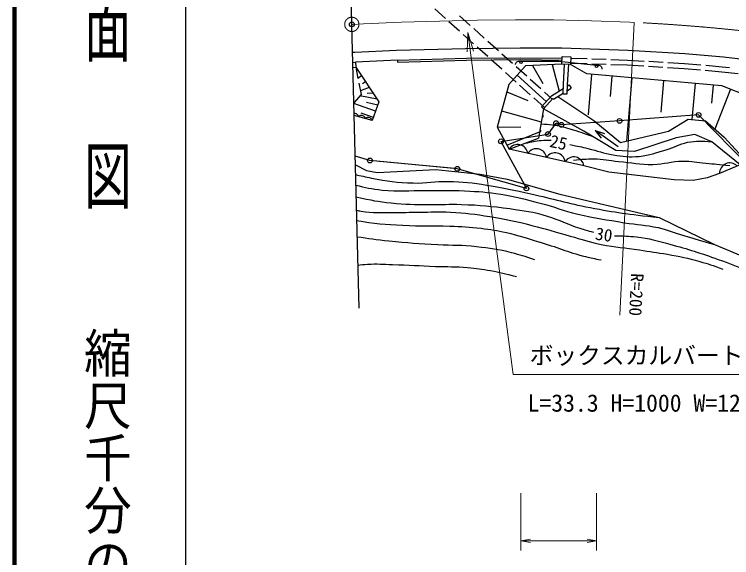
# Model space of a CAD drawing. Units: millimetres, scale not verified. Extents: x 40000 to 680000, y 20000 to 380000.
# Drawn here: x 40000 to 115511, y 268236 to 325368 of the extents above; entities that cross this region are included whole.
import ezdxf
from ezdxf.enums import TextEntityAlignment as Align

# ---------------------------------------------------------------- set-up
doc = ezdxf.new("R2010")
doc.units = ezdxf.units.MM
doc.header["$LTSCALE"] = 1000
doc.header["$PDMODE"] = 32
doc.header["$PDSIZE"] = 500
doc.linetypes.add('CHAIN', pattern=[18.5, 12, -1.5, 3.5, -1.5])
for name, color, linetype, lineweight in [('M-BGD', 7, 'Continuous', 25), ('M-BMK', 2, 'CHAIN', 13), ('M-BMK-OTRS', 5, 'Continuous', 25), ('M-BMK-ROW', 30, 'Continuous', 25), ('M-STR-HTXT', 7, 'Continuous', 13), ('M-STR-STRC', 7, 'Continuous', 25), ('M-TTL', 2, 'Continuous', 140), ('M-TTL-BAND', 7, 'Continuous', 25), ('S-STR-HTXT', 7, 'Continuous', 13)]:
    doc.layers.add(name, color=color, linetype=linetype, lineweight=lineweight)
doc.layers.add('M-OTRS', color=6, linetype='Continuous')
doc.styles.add('@ＭＳ ゴシック', font='')
doc.styles.add('ＭＳ ゴシック', font='')
doc.styles.get('@ＭＳ ゴシック').set_extended_font_data('@MS Gothic')
doc.styles.get('ＭＳ ゴシック').set_extended_font_data('MS Gothic')

# ---------------------------------------------------------------- blocks, each defined once
blk = doc.blocks.new('open_arrow')
at = {"color": 0, "linetype": 'Continuous', "lineweight": -2}
blk.add_lwpolyline([(7.5, 1.25), (0, 0), (7.5, -1.25)], dxfattribs=at)

msp = doc.modelspace()

# ---------------------------------------------------------------- linework, layer by layer
at = {"layer": 'M-BGD'}
for p, q in [((85373, 324931), (84257, 325934)), ((87985, 324199), (86869, 325201)), ((86861, 323595), (85745, 324597)), ((88349, 322259), (87233, 323261)), ((89473, 322863), (88357, 323865)), ((90961, 321527), (89845, 322529)), ((89838, 320923), (88721, 321925)), ((92449, 320191), (91333, 321193)), ((97644, 320140), (97673, 320937)), ((97673, 320937), (98566, 320905)), ((75628, 320312), (75911, 320326)), ((80343, 320534), (75911, 320326)), ((75911, 320326), (75936, 319807)), ((80343, 320534), (87593, 320759)), ((80343, 320534), (80349, 320334)), ((80349, 320334), (87597, 320559)), ((87593, 320759), (93330, 320811)), ((87597, 320559), (93330, 320611)), ((91326, 319587), (90210, 320589)), ((93330, 320811), (97666, 320758)), ((93330, 320611), (97659, 320559)), ((98566, 320905), (98537, 320107)), ((98541, 320249), (100285, 320190)), ((98558, 320769), (100306, 320710)), ((100785, 320173), (102284, 320123)), ((100806, 320693), (102305, 320643)), ((102805, 320626), (104553, 320567)), ((104553, 320567), (106298, 320461)), ((106798, 320431), (108295, 320340)), ((108794, 320310), (110540, 320204)), ((110540, 320204), (112282, 320053)), ((75642, 319792), (75936, 319807)), ((75936, 319807), (76170, 318616)), ((75936, 319807), (78383, 316155)), ((76140, 319502), (76076, 319460)), ((93802, 319951), (92047, 318004)), ((93938, 318855), (92822, 319857)), ((97644, 320140), (93802, 319951)), ((94550, 319988), (95626, 318108)), ((96618, 320090), (97351, 317303)), ((98537, 320107), (97644, 320140)), ((97798, 317983), (97922, 320130)), ((98237, 317958), (98362, 320114)), ((100270, 319100), (98537, 320107)), ((102784, 320106), (104528, 320048)), ((104528, 320048), (106267, 319942)), ((106766, 319912), (108263, 319821)), ((108763, 319791), (110501, 319686)), ((110501, 319686), (112236, 319534)), ((112734, 319491), (114469, 319340)), ((112780, 320009), (114522, 319857)), ((114522, 319857), (115271, 319771)), ((76548, 318894), (76165, 318638)), ((92814, 318251), (91698, 319253)), ((92917, 318969), (95993, 316197)), ((114489, 317852), (100270, 319100)), ((100763, 319057), (100390, 314800)), ((102892, 318870), (102705, 316742)), ((105020, 318683), (104436, 312039)), ((114469, 319340), (116206, 319141)), ((76266, 318126), (76499, 316936)), ((76955, 318285), (76637, 318072)), ((92047, 318004), (90833, 313503)), ((94302, 316915), (93186, 317917)), ((95426, 317519), (94310, 318521)), ((97764, 317013), (97798, 317983)), ((98203, 316997), (98237, 317958)), ((98234, 317853), (98390, 317950)), ((98390, 317950), (98601, 317610)), ((108342, 318391), (108050, 315069)), ((111664, 318100), (111330, 314304)), ((113561, 317933), (113395, 316035)), ((77363, 317677), (76425, 317323)), ((91840, 317235), (94068, 316304)), ((96643, 316426), (95798, 317185)), ((96558, 316809), (97784, 317572)), ((98217, 317371), (98601, 317610)), ((115394, 317492), (113730, 313303)), ((124249, 313976), (114489, 317852)), ((76499, 316936), (75738, 316062)), ((78179, 316460), (76355, 316797)), ((77771, 317068), (77139, 317033)), ((95841, 315533), (94674, 316581)), ((95486, 315648), (96558, 316809)), ((95706, 315444), (96693, 316512)), ((96693, 316512), (96757, 316461)), ((96757, 316461), (97766, 317090)), ((97206, 316741), (100998, 314189)), ((97764, 317013), (98203, 316997)), ((78029, 315176), (75739, 316002)), ((78265, 315829), (77073, 316096)), ((78383, 316155), (77675, 314196)), ((95486, 315648), (95706, 315444)), ((75801, 314952), (75767, 314945)), ((75892, 314942), (75801, 314952)), ((75978, 314917), (75892, 314942)), ((76061, 314877), (75978, 314917)), ((77793, 314523), (76501, 314989)), ((91294, 315211), (95469, 314058)), ((95706, 315444), (95175, 312346)), ((99964, 313091), (95706, 315444)), ((77675, 314196), (75772, 314742)), ((76135, 314809), (76061, 314877)), ((76180, 314750), (76135, 314809)), ((76211, 314694), (76180, 314750)), ((76234, 314609), (76211, 314694)), ((76297, 314669), (76234, 314609)), ((76353, 314700), (76297, 314669)), ((76423, 314727), (76353, 314700)), ((76522, 314745), (76423, 314727)), ((76613, 314735), (76522, 314745)), ((76699, 314710), (76613, 314735)), ((76782, 314671), (76699, 314710)), ((76856, 314603), (76782, 314671)), ((76901, 314543), (76856, 314603)), ((76932, 314487), (76901, 314543)), ((76954, 314403), (76932, 314487)), ((77018, 314462), (76954, 314403)), ((77074, 314493), (77018, 314462)), ((77144, 314520), (77074, 314493)), ((77243, 314538), (77144, 314520)), ((77334, 314528), (77243, 314538)), ((77420, 314503), (77334, 314528)), ((77503, 314464), (77420, 314503)), ((77577, 314396), (77503, 314464)), ((77622, 314336), (77577, 314396)), ((77653, 314281), (77622, 314336)), ((77675, 314196), (77653, 314281)), ((95552, 314546), (95584, 314551)), ((95584, 314551), (95611, 314562)), ((95622, 314778), (95595, 314793)), ((95611, 314562), (95640, 314582)), ((95645, 314759), (95622, 314778)), ((95640, 314582), (95659, 314604)), ((95665, 314730), (95645, 314759)), ((95659, 314604), (95674, 314632)), ((95676, 314703), (95665, 314730)), ((95674, 314632), (95680, 314671)), ((95680, 314671), (95676, 314703)), ((100998, 314189), (103798, 311890)), ((108862, 313077), (110947, 314345)), ((110947, 314345), (112755, 314154)), ((112755, 314154), (114714, 312446)), ((90833, 313503), (93329, 313538)), ((90833, 313503), (92093, 311188)), ((91854, 311627), (95287, 312997)), ((95287, 312997), (95318, 313002)), ((95318, 313002), (95345, 313012)), ((95357, 313228), (95329, 313243)), ((95345, 313012), (95374, 313033)), ((95379, 313209), (95357, 313228)), ((95374, 313033), (95393, 313055)), ((95400, 313181), (95379, 313209)), ((95393, 313055), (95408, 313083)), ((95410, 313153), (95400, 313181)), ((95408, 313083), (95415, 313122)), ((95415, 313122), (95410, 313153)), ((103325, 311058), (99964, 313091)), ((103576, 311431), (101126, 313163)), ((101126, 313163), (101769, 312340)), ((101126, 313163), (102115, 312830)), ((103798, 311890), (108862, 313077)), ((111648, 312727), (109671, 312374)), ((113433, 311968), (111648, 312727)), ((92093, 311188), (95175, 312346)), ((109671, 312374), (105290, 310930)), ((116396, 309548), (113433, 311968)), ((114714, 312446), (117096, 309849)), ((99957, 309445), (92093, 311188)), ((105290, 310930), (103325, 311058)), ((119783, 311005), (114240, 308622)), ((75905, 309555), (77078, 308932)), ((77078, 308932), (78178, 308732)), ((78178, 308732), (84371, 309043)), ((84371, 309043), (89026, 308571)), ((102592, 308777), (99957, 309445)), ((89026, 308571), (91886, 308050)), ((109448, 307974), (102592, 308777)), ((112942, 308164), (111447, 307905)), ((114240, 308622), (112942, 308164)), ((91886, 308050), (97438, 306449)), ((111447, 307905), (109448, 307974)), ((97438, 306449), (107865, 303990)), ((107865, 303990), (113721, 301156)), ((113721, 301156), (120545, 298317))]:
    msp.add_line(p, q, dxfattribs=at)
for centre, radius, start, end in [((92995, 310605), 1074, 7.8807, 147.12417), ((94961, 310169), 1074, 7.8807, 147.12417), ((96927, 309734), 1074, 7.8807, 147.12417), ((98893, 309298), 1074, 7.8807, 147.12417), ((115311, 308677), 1072, 43.58393, 182.94209)]:
    msp.add_arc(centre, radius, start, end, dxfattribs=at)
for points, knots in [([(95432, 313845), (96000, 313836), (96179, 313821), (96653, 313762), (97385, 313670), (97779, 313523), (98491, 313328), (99456, 313064), (99781, 312933), (100919, 312513)], [0, 0, 0, 0, 1, 1, 1, 2, 2, 2, 3, 3, 3, 3]), ([(93760, 311814), (94549, 311988), (94791, 312059), (95465, 312108), (95867, 312138), (96016, 312145), (96497, 312137)], [0, 0, 0, 0, 1, 1, 1, 2, 2, 2, 2]), ([(98485, 311679), (99403, 311489), (99644, 311436), (100384, 311265), (101429, 311024), (101984, 310742), (103047, 310592), (104104, 310442), (104713, 310325), (105775, 310434), (106915, 310551), (107525, 310807), (108623, 311135), (109508, 311400), (109949, 311736), (110856, 311911), (111845, 312101), (112290, 312055), (113433, 311968)], [0, 0, 0, 0, 1, 1, 1, 2, 2, 2, 3, 3, 3, 4, 4, 4, 5, 5, 5, 6, 6, 6, 6]), ([(98858, 310024), (99831, 310144), (100144, 310170), (100972, 310170), (102008, 310169), (102579, 309998), (103611, 309901), (105018, 309769), (105802, 309575), (107215, 309593), (108454, 309608), (109129, 309925), (110368, 309934), (111317, 309941), (111844, 309810), (112789, 309721), (113777, 309627), (114090, 309593), (115317, 309461)], [0, 0, 0, 0, 1, 1, 1, 2, 2, 2, 3, 3, 3, 4, 4, 4, 5, 5, 5, 6, 6, 6, 6]), ([(75932, 308520), (76429, 308393), (76947, 308281), (77588, 308157), (79289, 307828), (80261, 307686), (81993, 307635), (83431, 307592), (84234, 307837), (85672, 307803), (87273, 307767), (88171, 307663), (89753, 307419), (91570, 307138), (92570, 306878), (94367, 306489), (96814, 305959), (98157, 305529), (100615, 305056), (103426, 304514), (104405, 304409), (107865, 303990)], [0, 0, 0, 0, 1, 1, 1, 2, 2, 2, 3, 3, 3, 4, 4, 4, 5, 5, 5, 6, 6, 6, 7, 7, 7, 7]), ([(75960, 307421), (76906, 307160), (77608, 307008), (78721, 306897), (80506, 306719), (81519, 306861), (83313, 306844), (84911, 306828), (85808, 306894), (87404, 306812), (88902, 306735), (89745, 306681), (91226, 306448), (92860, 306191), (93754, 305929), (95357, 305520), (96912, 305123), (97738, 304728), (99301, 304365), (101200, 303924), (102286, 303779), (104209, 303461), (105601, 303231), (106408, 303252), (107783, 302938), (108861, 302691), (109430, 302425), (110488, 302106), (111748, 301726), (112149, 301611), (113721, 301156)], [0, 0, 0, 0, 1, 1, 1, 2, 2, 2, 3, 3, 3, 4, 4, 4, 5, 5, 5, 6, 6, 6, 7, 7, 7, 8, 8, 8, 9, 9, 9, 10, 10, 10, 10]), ([(75993, 306166), (77697, 305798), (78217, 305692), (79663, 305533), (81224, 305360), (82110, 305394), (83681, 305370), (85004, 305350), (85746, 305430), (87069, 305383), (89062, 305311), (90180, 305207), (92156, 304936), (93702, 304724), (94584, 304620), (96075, 304161), (97452, 303738), (98155, 303299), (99532, 302878), (100086, 302709), (100274, 302648), (100957, 302470)], [0, 0, 0, 0, 1, 1, 1, 2, 2, 2, 3, 3, 3, 4, 4, 4, 5, 5, 5, 6, 6, 6, 7, 7, 7, 7]), ([(76029, 304765), (76181, 304733), (76339, 304703), (76506, 304677), (77805, 304471), (78554, 304550), (79869, 304530), (80941, 304514), (81541, 304562), (82613, 304569), (83897, 304578), (84619, 304642), (85900, 304565), (87530, 304467), (88444, 304368), (90056, 304106), (91796, 303824), (92761, 303601), (94472, 303180), (96056, 302791), (96920, 302486), (98494, 302056), (99780, 301705), (100483, 301433), (101791, 301177), (103344, 300872), (104235, 300829), (105800, 300593), (106950, 300420), (107597, 300341), (108740, 300133), (110083, 299889), (110844, 299770), (112153, 299387), (113109, 299107), (113446, 298994), (114569, 298568)], [0, 0, 0, 0, 1, 1, 1, 2, 2, 2, 3, 3, 3, 4, 4, 4, 5, 5, 5, 6, 6, 6, 7, 7, 7, 8, 8, 8, 9, 9, 9, 10, 10, 10, 11, 11, 11, 12, 12, 12, 12]), ([(76056, 303693), (77914, 303340), (78999, 303297), (80901, 303184), (82824, 303071), (83908, 303198), (85832, 303110), (87125, 303050), (87852, 303025), (89137, 302868), (90182, 302740), (90767, 302651), (91793, 302419), (93142, 302113), (93876, 301854), (95202, 301462), (97141, 300888), (98171, 300371), (100137, 299898), (100767, 299747), (100984, 299687), (101758, 299538)], [0, 0, 0, 0, 1, 1, 1, 2, 2, 2, 3, 3, 3, 4, 4, 4, 5, 5, 5, 6, 6, 6, 7, 7, 7, 7]), ([(103177, 302076), (104254, 302081), (104596, 302059), (105500, 301963), (106891, 301816), (107646, 301557), (108998, 301198), (111018, 300661), (112136, 300302), (114104, 299596), (115377, 299139), (115803, 298981), (117338, 298359)], [0, 0, 0, 0, 1, 1, 1, 2, 2, 2, 3, 3, 3, 4, 4, 4, 4]), ([(94776, 299546), (93650, 299941), (93304, 300043), (92341, 300291), (90927, 300654), (90107, 300746), (88658, 300922), (87075, 301115), (86172, 301029), (84581, 301126), (82571, 301250), (81443, 301303), (79438, 301503), (78104, 301636), (77262, 301801), (76102, 301938)], [0, 0, 0, 0, 1, 1, 1, 2, 2, 2, 3, 3, 3, 4, 4, 4, 5, 5, 5, 5]), ([(76177, 298998), (76500, 299055), (76780, 299072), (77180, 299094), (78205, 299149), (78782, 299094), (79808, 299065), (81582, 299015), (82575, 298939), (84349, 298869), (85663, 298817), (86403, 298863), (87713, 298747), (88662, 298663), (89191, 298580), (90130, 298416), (91201, 298229), (91564, 298133), (92848, 297813)], [0, 0, 0, 0, 1, 1, 1, 2, 2, 2, 3, 3, 3, 4, 4, 4, 5, 5, 5, 6, 6, 6, 6])]:
    msp.add_open_spline(points, degree=3, knots=knots, dxfattribs=at)
at = {"layer": 'M-BMK'}
msp.add_lwpolyline([(75525, 324316), (76756, 324373), (80753, 324532), (84752, 324660), (88752, 324748), (92756, 324789), (96762, 324775), (100771, 324697), (104785, 324549), (105245, 324527)], dxfattribs=at)
msp.add_circle((75525, 324316), 750, dxfattribs=at)
msp.add_arc((95422, 124768), 200000, 67.57313, 87.18473, dxfattribs=at)
at = {"layer": 'M-BMK-OTRS'}
for p, q in [((75525, 324316), (74757, 354161)), ((76294, 294471), (75525, 324316))]:
    msp.add_line(p, q, dxfattribs=at)
at = {"layer": 'M-BMK-ROW'}
for p, q in [((103713, 314168), (97588, 313749)), ((112027, 314793), (103713, 314168)), ((117347, 309357), (112027, 314793)), ((96178, 312782), (97026, 313929)), ((97588, 313749), (97026, 313929)), ((91220, 312011), (96178, 312782)), ((91220, 312011), (93902, 307061)), ((77426, 309998), (75883, 310438)), ((86632, 309122), (77426, 309998)), ((86384, 309146), (78453, 309901)), ((93902, 307061), (86632, 309122))]:
    msp.add_line(p, q, dxfattribs=at)
for centre in [(112027, 314793), (97026, 313929), (103713, 314168), (97588, 313749), (96178, 312782), (91220, 312011), (77426, 309998), (86632, 309122), (93902, 307061)]:
    msp.add_circle(centre, 250, dxfattribs=at)
at = {"layer": 'M-OTRS'}
msp.add_point((75525, 324316), dxfattribs=at)
at = {"layer": 'M-STR-HTXT'}
for p, q in [((105245, 324527), (103730, 293719)), ((93324, 275000), (93324, 269000)), ((101296, 275000), (101296, 269000)), ((93324, 270000), (101296, 270000))]:
    msp.add_line(p, q, dxfattribs=at)
at = {"layer": 'M-STR-STRC'}
for p, q in [((87506, 321758), (80228, 321565)), ((93245, 321819), (87506, 321758)), ((97632, 321796), (93245, 321819)), ((104580, 321581), (97632, 321796)), ((75859, 321366), (75602, 321352)), ((80228, 321565), (75859, 321366)), ((110580, 321219), (104580, 321581)), ((114643, 320866), (110580, 321219)), ((92743, 320141), (92774, 320230)), ((92774, 320230), (92819, 320305)), ((92819, 320305), (92894, 320380)), ((92894, 320380), (92969, 320425)), ((92969, 320425), (93074, 320455)), ((93074, 320455), (93324, 320455)), ((93324, 320455), (97329, 320448)), ((97329, 320448), (101296, 320042)), ((120501, 320189), (114643, 320866)), ((92743, 320081), (92743, 320141)), ((101296, 320042), (101545, 320017)), ((101545, 320017), (101618, 319994)), ((101618, 319994), (101703, 319940)), ((101703, 319940), (101758, 319889)), ((101758, 319889), (101797, 319825)), ((101797, 319825), (101832, 319731)), ((101832, 319731), (101840, 319655)), ((101840, 319655), (101835, 319610))]:
    msp.add_line(p, q, dxfattribs=at)
for centre in [(93324, 320330), (101284, 319918)]:
    msp.add_circle(centre, 125, dxfattribs=at)
at = {"layer": 'M-TTL'}
msp.add_line((40000, 380000), (40000, 20000), dxfattribs=at)
at = {"layer": 'M-TTL-BAND'}
msp.add_line((58000, 370000), (58000, 20000), dxfattribs=at)
at = {"layer": 'S-STR-HTXT'}
msp.add_lwpolyline([(87734, 323453), (92500, 287500), (120000, 287500)], dxfattribs=at)

# ---------------------------------------------------------------- block references
at = {"layer": 'M-STR-HTXT', "xscale": 133, "yscale": 133}
msp.add_blockref('open_arrow', (93324, 270000), dxfattribs=at)
at = {"layer": 'M-STR-HTXT', "xscale": 133, "yscale": 133, "rotation": 180}
msp.add_blockref('open_arrow', (101296, 270000), dxfattribs=at)
at = {"layer": 'S-STR-HTXT', "xscale": 267, "yscale": 267, "rotation": 277.6}
msp.add_blockref('open_arrow', (87734, 323453), dxfattribs=at)

# ---------------------------------------------------------------- texts
at = {"layer": 'M-BGD', "style": 'ＭＳ ゴシック'}
for s, rotation, p in [('25', 347.542, (97290, 311897)), ('30', 351.465, (102063, 302210))]:
    msp.add_text(s, height=1320, rotation=rotation, dxfattribs=at).set_placement(p, align=Align.MIDDLE_CENTER)
at = {"layer": 'M-STR-HTXT', "style": 'ＭＳ ゴシック'}
msp.add_text('R=200', height=1320, rotation=267.185, dxfattribs=at).set_placement((104539, 298185), align=Align.BOTTOM_LEFT)
msp.add_text('L=33.3 H=1000 W=1200', height=1833, dxfattribs=at).set_placement((106500, 284500), align=Align.MIDDLE_CENTER)
at = {"layer": 'M-TTL-BAND', "style": '@ＭＳ ゴシック'}
for s, width, p in [('平  面  図', 1.55, (49777, 323975)), ('縮尺千分の一', 1.1, (49777, 276030))]:
    msp.add_text(s, height=3666, rotation=270, dxfattribs=dict(at, width=width)).set_placement(p, align=Align.MIDDLE_CENTER)
at = {"layer": 'S-STR-HTXT', "style": 'ＭＳ ゴシック'}
msp.add_text('ボックスカルバート', height=1833, dxfattribs=at).set_placement((105500, 289500), align=Align.MIDDLE_CENTER)

doc.saveas('drawing.dxf')
